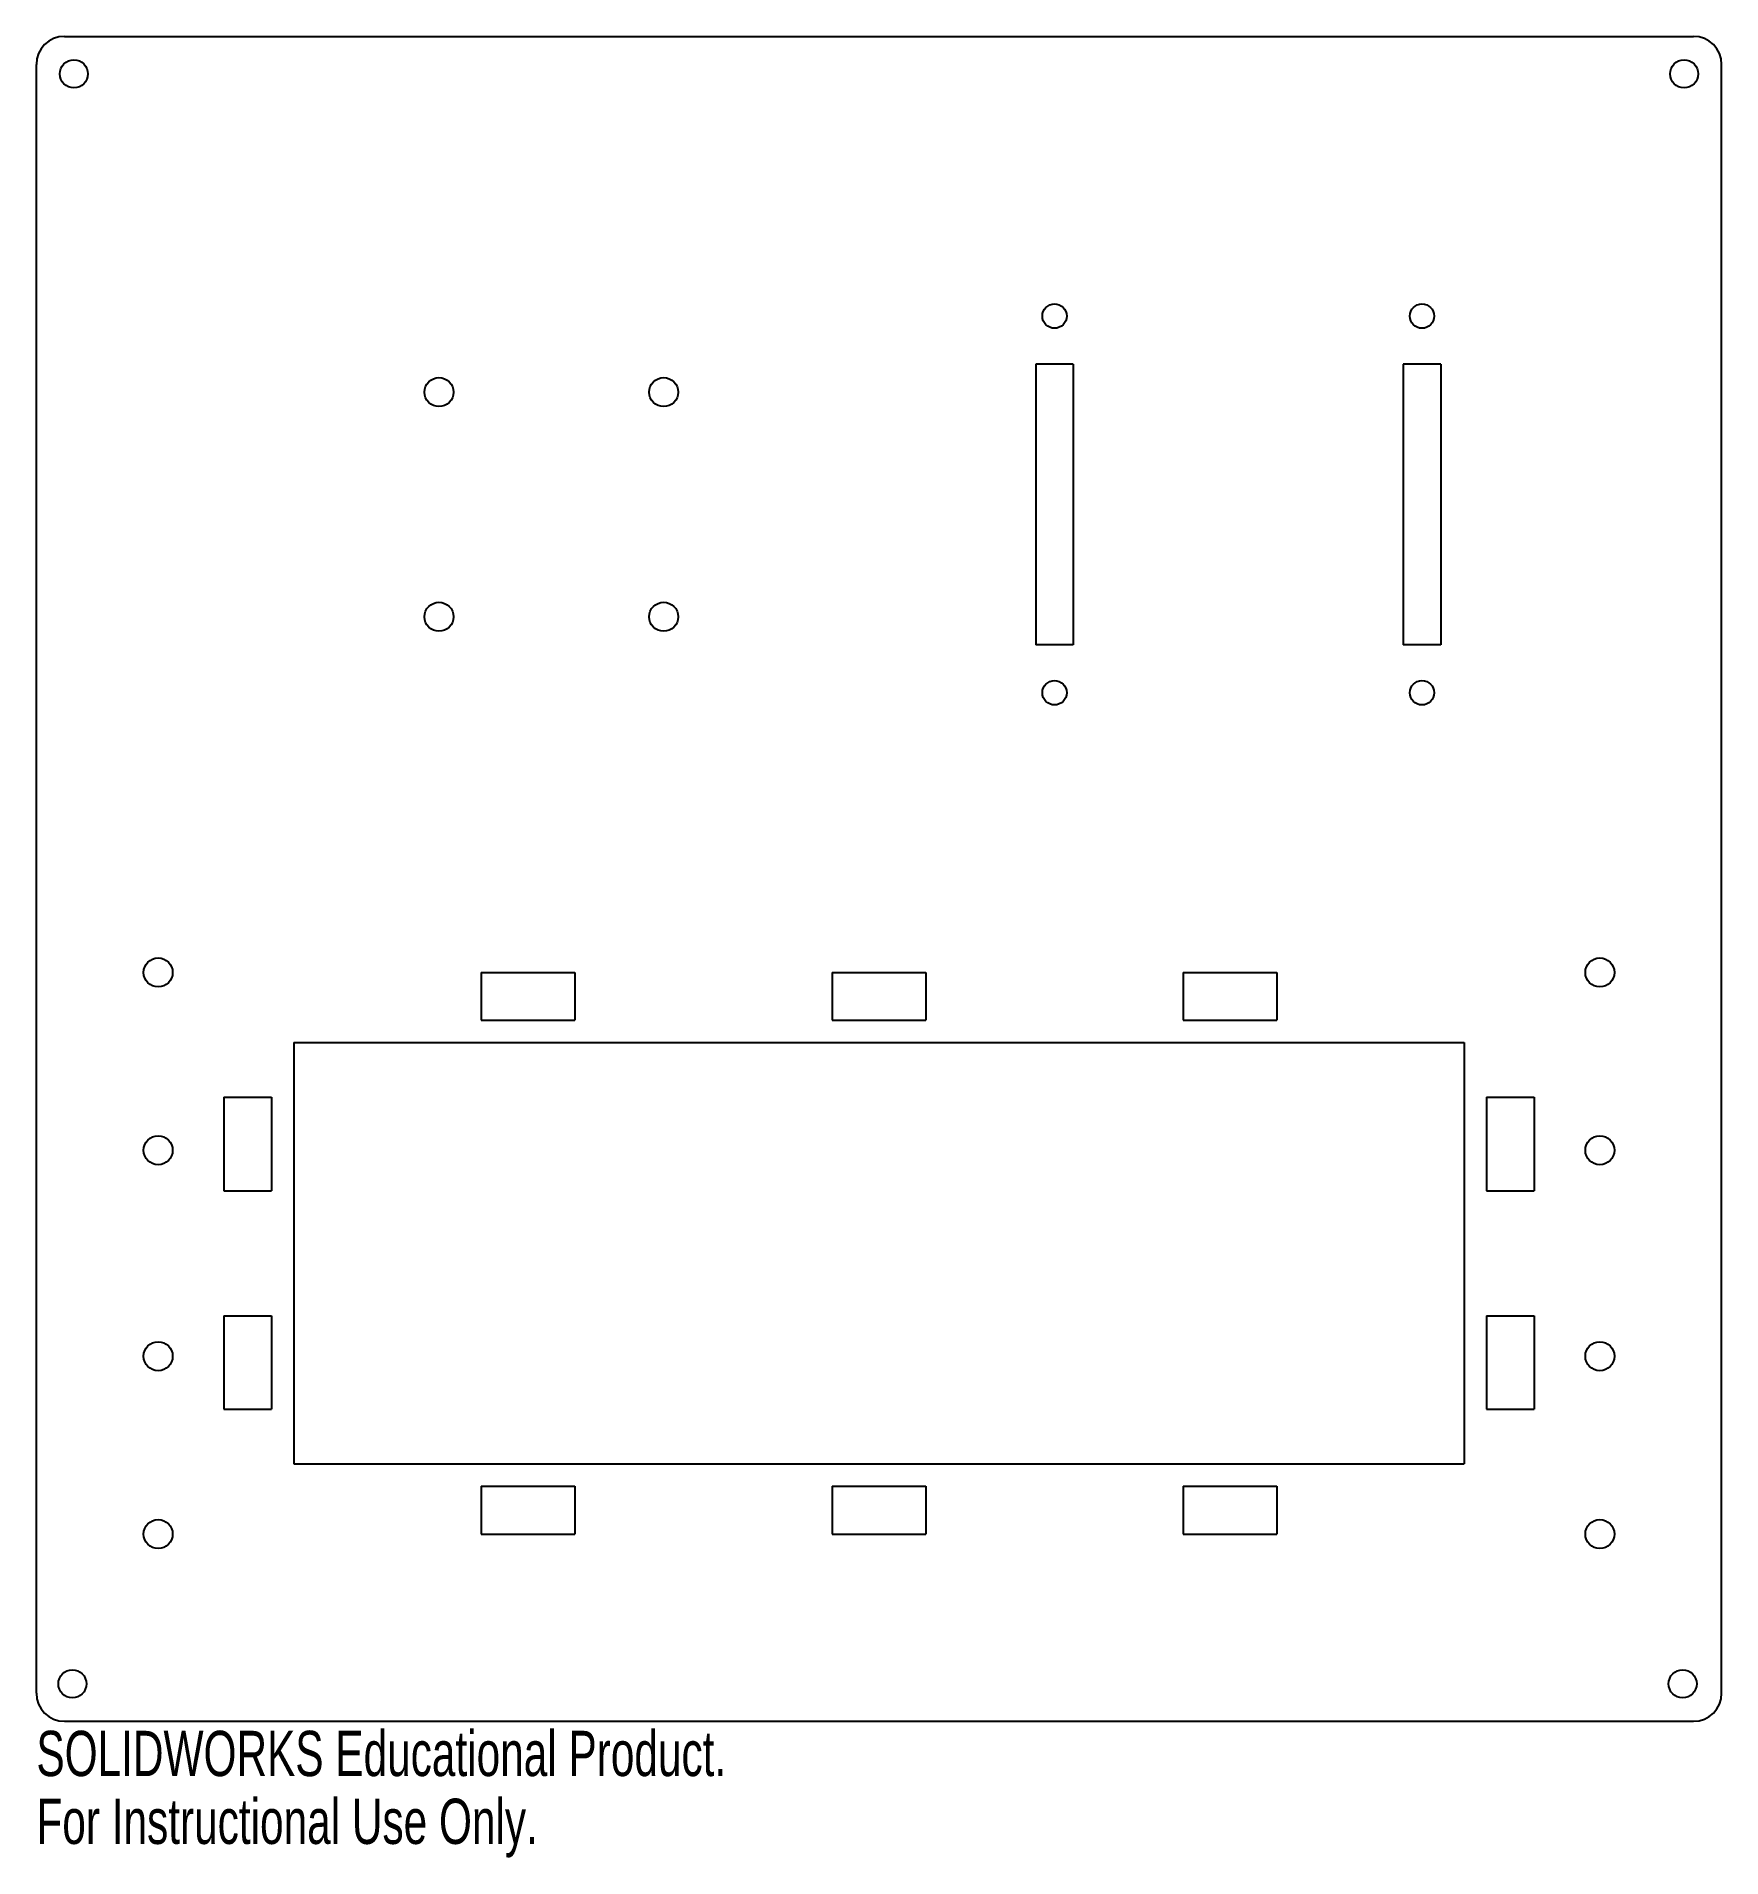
# Model space of a CAD drawing. Header units: millimetres. Extents: x -90 to 90, y -105 to 90.
import ezdxf

# ---------------------------------------------------------------- set-up
doc = ezdxf.new("R2010")
doc.units = ezdxf.units.MM
doc.styles.add('SLDTEXTSTYLE0', font='TXT', dxfattribs={"width": 0.7})

msp = doc.modelspace()

# ---------------------------------------------------------------- linework, layer by layer
at = {"color": 7, "linetype": 'Continuous', "lineweight": 25}
for p, q in [((-87, 90), (87, 90)), ((-90, -87), (-90, 87)), ((90, -87), (90, 87)), ((20.75, 55), (16.75, 55)), ((16.75, 55), (16.75, 25)), ((20.75, 55), (20.75, 25)), ((56, 55), (56, 25)), ((60, 55), (56, 55)), ((60, 55), (60, 25)), ((20.75, 25), (16.75, 25)), ((60, 25), (56, 25)), ((-42.5, -10), (-42.5, -15.1)), ((-42.5, -10), (-32.5, -10)), ((-32.5, -10), (-32.5, -15.1)), ((-5, -10), (-5, -15.1)), ((-5, -10), (5, -10)), ((5, -10), (5, -15.1)), ((32.5, -10), (32.5, -15.1)), ((32.5, -10), (42.5, -10)), ((42.5, -10), (42.5, -15.1)), ((-42.5, -15.1), (-32.5, -15.1)), ((-5, -15.1), (5, -15.1)), ((32.5, -15.1), (42.5, -15.1)), ((-62.5, -17.5), (62.5, -17.5)), ((-62.5, -17.5), (-62.5, -62.5)), ((62.5, -17.5), (62.5, -62.5)), ((-70, -23.33), (-70, -33.33)), ((-70, -23.33), (-64.9, -23.33)), ((-64.9, -23.33), (-64.9, -33.33)), ((64.9, -23.33), (70, -23.33)), ((64.9, -23.33), (64.9, -33.33)), ((70, -23.33), (70, -33.33)), ((-70, -33.33), (-64.9, -33.33)), ((64.9, -33.33), (70, -33.33)), ((-70, -46.67), (-70, -56.67)), ((-70, -46.67), (-64.9, -46.67)), ((-64.9, -46.67), (-64.9, -56.67)), ((64.9, -46.67), (70, -46.67)), ((64.9, -46.67), (64.9, -56.67)), ((70, -46.67), (70, -56.67)), ((-70, -56.67), (-64.9, -56.67)), ((64.9, -56.67), (70, -56.67)), ((-62.5, -62.5), (62.5, -62.5)), ((-42.5, -64.9), (-32.5, -64.9)), ((-42.5, -64.9), (-42.5, -70)), ((-32.5, -64.9), (-32.5, -70)), ((-5, -64.9), (5, -64.9)), ((-5, -64.9), (-5, -70)), ((5, -64.9), (5, -70)), ((32.5, -64.9), (42.5, -64.9)), ((32.5, -64.9), (32.5, -70)), ((42.5, -64.9), (42.5, -70)), ((-42.5, -70), (-32.5, -70)), ((-5, -70), (5, -70)), ((32.5, -70), (42.5, -70)), ((-87, -90), (87, -90))]:
    msp.add_line(p, q, dxfattribs=at)
for centre, radius in [((-86, 86), 1.5), ((86, 86), 1.5), ((18.75, 60.12), 1.3), ((58, 60.12), 1.3), ((-47, 52), 1.55), ((-23, 52), 1.55), ((-47, 28), 1.55), ((-23, 28), 1.55), ((18.75, 19.88), 1.3), ((58, 19.88), 1.3), ((-77, -10), 1.55), ((77, -10), 1.55), ((-77, -29), 1.55), ((77, -29), 1.55), ((-77, -51), 1.55), ((77, -51), 1.55), ((-77, -70), 1.55), ((77, -70), 1.55), ((-86.16, -86), 1.5), ((85.84, -86), 1.5)]:
    msp.add_circle(centre, radius, dxfattribs=at)
for centre, start, end in [((-87, 87), 90, 180), ((87, 87), 0, 90), ((-87, -87), 180, 270), ((87, -87), 270, 0)]:
    msp.add_arc(centre, 3, start, end, dxfattribs=at)

# ---------------------------------------------------------------- texts
at = {"color": 7, "linetype": 'Continuous', "char_height": 4.8336, "attachment_point": 1, "style": 'SLDTEXTSTYLE0'}
for s, insert in [('SOLIDWORKS Educational Product.', (-90, -91.02)), ('For Instructional Use Only.', (-90, -98.27))]:
    msp.add_mtext(s, dxfattribs=dict(at, insert=insert))

doc.saveas('drawing.dxf')
